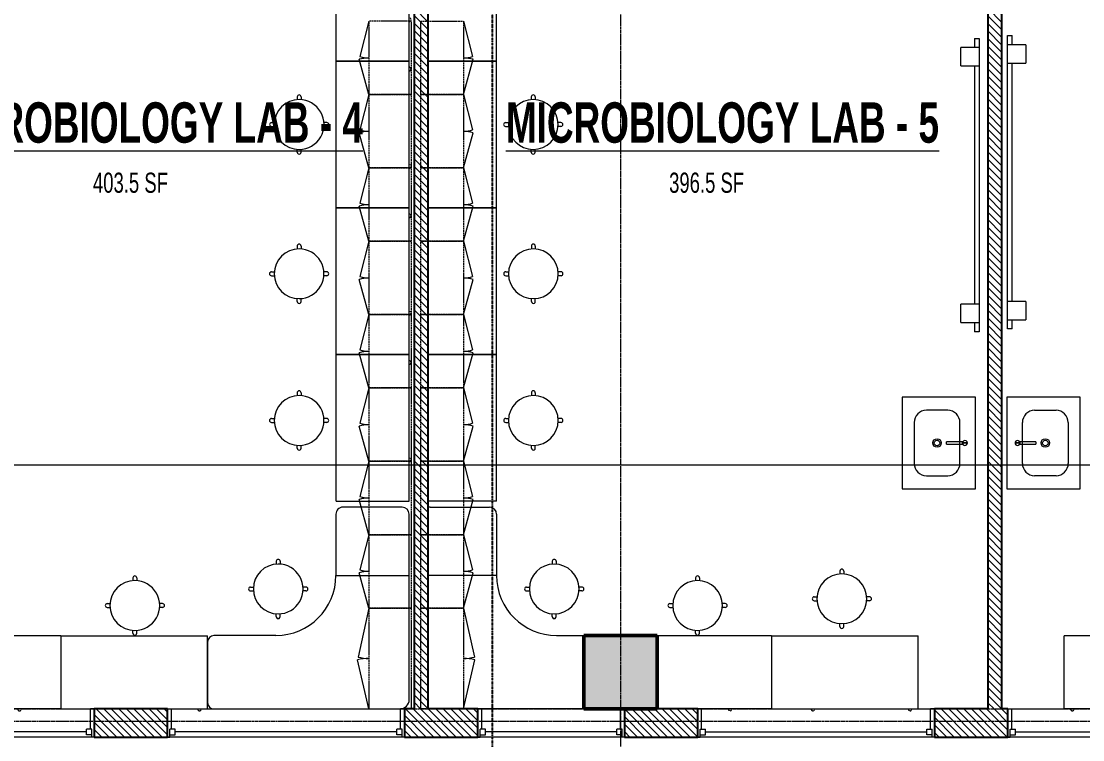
# Model space of a CAD drawing. Header units: millimetres. Extents: x -25222 to 91371, y -63339 to 20835.
# Drawn here: x 64830 to 73517, y -57641 to -51764 of the extents above; entities that cross this region are included whole.
import ezdxf

# ---------------------------------------------------------------- set-up
doc = ezdxf.new("R2010")
doc.units = ezdxf.units.MM
for name, pattern in [('Dash', [6.35, 3.175, -3.175]), ('Dash_2_', [6.35, 3.175, -3.175]), ('Grid Line', [22.225, 12.7, -3.175, 3.175, -3.175]), ('IMPORT-SLDTANVISIBLE0', [12.7, 6.35, -1.27, 1.27, -1.27, 1.27, -1.27]), ('Steelcase Hidden Lines', [3, 2, -1])]:
    doc.linetypes.add(name, pattern=pattern)
for name, color, linetype, lineweight in [('A-ANNO-DIMS', 211, 'Continuous', 9), ('A-ANNO-DIMS-110', 211, 'Continuous', 9), ('A-ANNO-SYMB', 150, 'Continuous', 9), ('A-AREA-IDEN', 2, 'Continuous', 9), ('A-DETL-GENF', 92, 'Continuous', 5), ('A-GLAZ', 151, 'Continuous', 5), ('A-WALL', 113, 'Continuous', 5), ('A-WALL-PATT', 111, 'Continuous', 25), ('E-COMM', 2, 'Continuous', 5), ('E-DATA', 2, 'Continuous', 5), ('I-FURN', 30, 'Continuous', 5), ('P-SANR-FIXT', 6, 'Continuous', 5), ('Q-CASE', 31, 'Continuous', 5), ('Q-CASE-HDLN', 31, 'Dash_2_', 5), ('S-COLS', 52, 'Continuous', 5), ('S-GRID', 1, 'Continuous', 9)]:
    doc.layers.add(name, color=color, linetype=linetype, lineweight=lineweight)
doc.styles.add('Swis721 Cn BT_10', font='swissc.ttf', dxfattribs={"width": 0.9, "height": 220})
doc.styles.add('Swis721 Cn BT_3', font='swissc.ttf', dxfattribs={"width": 0.8, "height": 165})
doc.styles.add('Swis721 Cn BT_B', font='swisscb.ttf', dxfattribs={"width": 0.8, "height": 330})
doc.dimstyles.new('Diagonal_-2_mm_Swiss_1', dxfattribs={"dimscale": 304.8, "dimtxt": 222.071065, "dimasz": 0.360892, "dimexe": 0.360892, "dimexo": 0.0625, "dimgap": 0.072178, "dimtad": 1, "dimdec": 0, "dimzin": 0, "dimdsep": 46, "dimtxsty": 'Swis721 Cn BT_10', "dimblk1": 'OBLIQUE', "dimblk2": 'OBLIQUE', "dimsah": 1, "dimcen": 0.09, "dimdle": 0.360892, "dimazin": 0, "dimtfac": 1, "dimtdec": 4, "dimtix": 1, "dimtmove": 2, "dimatfit": 3, "dimfxl": 0.541339, "dimfxlon": 1, "dimtvp": 1, "dimtolj": 1, "dimtzin": 0, "dimarcsym": 2})
pattern_1 = [(315, (14219.89, -54691.457), (30.869454, 30.869454), [])]

# ---------------------------------------------------------------- blocks, each defined once
blk = doc.blocks.new('Lab_Stool_981 - Lab_Stool_981-395555-4_ FOURTH FLOOR - GA PLAN')
at = {"layer": 'I-FURN', "color": 53, "lineweight": 9}
for p, q in [((-15.9, 226.5), (-15.9, 203)), ((15.9, 226.5), (15.9, 203)), ((-226.5, 15.9), (-203, 15.9)), ((226.5, 15.9), (203, 15.9)), ((-226.5, -15.9), (-203, -15.9)), ((226.5, -15.9), (203, -15.9)), ((-15.9, -226.5), (-15.9, -203)), ((15.9, -226.5), (15.9, -203))]:
    blk.add_line(p, q, dxfattribs=at)
for centre, radius, start, end in [((0, 0), 203.6, 360, 180), ((0, 226.5), 15.9, 0, 180), ((-226.5, 0), 15.9, 90, 270), ((0, 0), 203.6, 180, 360), ((226.5, 0), 15.9, 270, 90), ((0, -226.5), 15.9, 180, 360)]:
    blk.add_arc(centre, radius, start, end, dxfattribs=at)
blk = doc.blocks.new('Steelcase Details - Worksurface - Airtouch - Universal System - Rectangular - 1200_600-V37-4_ FOURTH FLOOR - GA PLAN')
at = {"layer": 'I-FURN', "color": 53, "lineweight": 9}
for p, q in [((25.4, 647.2), (1225.4, 647.2)), ((25.4, 647.2), (25.4, 48.2)), ((1225.4, 48.2), (1225.4, 647.2)), ((25.4, 48.2), (1225.4, 48.2))]:
    blk.add_line(p, q, dxfattribs=at)
at = {"layer": 'I-FURN', "color": 53, "linetype": 'Steelcase Hidden Lines', "lineweight": 9}
for centre, radius, end in [((364.5, 48.2), 15.3, 360), ((1159.5, 48.2), 15.2, 0)]:
    blk.add_arc(centre, radius, 180, end, dxfattribs=at)
blk = doc.blocks.new('Steelcase Details - Worksurface - Series 5 - 90 Degree Equal - 23__ D x 64__ W 2-3334228-4_ FOURTH FLOOR - GA PLAN')
at = {"layer": 'I-FURN', "color": 53, "lineweight": 9}
for p, q in [((2060.7, -417.3), (537.7, -417.3)), ((461.5, -493.5), (461.5, -2010.2)), ((2111.5, -966.5), (2111.5, -468.1)), ((1552.7, -1017.3), (2060.7, -1017.3)), ((1061.5, -1508.5), (461.5, -1508.5)), ((1061.5, -2010.2), (1061.5, -1508.5)), ((518.7, -2067.3), (1004.4, -2067.3))]:
    blk.add_line(p, q, dxfattribs=at)
for centre, radius, start, end in [((537.7, -493.5), 76.2, 90, 180), ((2060.7, -468.1), 50.8, 0, 90), ((1552.7, -1508.5), 491.2, 90, 180), ((2060.7, -966.5), 50.8, 270, 360), ((518.7, -2010.2), 57.2, 180, 270), ((1004.4, -2010.2), 57.2, 270, 0)]:
    blk.add_arc(centre, radius, start, end, dxfattribs=at)
blk = doc.blocks.new('Steelcase Details - Worksurface - Airtouch - Universal System - Rectangular - 1200_600-V44-4_ FOURTH FLOOR - GA PLAN')
at = {"layer": 'I-FURN', "color": 53, "lineweight": 9}
for p, q in [((25.4, 647.2), (1225.4, 647.2)), ((25.4, 647.2), (25.4, 48.2)), ((1225.4, 48.2), (1225.4, 647.2)), ((25.4, 48.2), (298.4, 48.2)), ((898.1, 48.2), (1225.4, 48.2))]:
    blk.add_line(p, q, dxfattribs=at)
at = {"layer": 'I-FURN', "color": 53, "linetype": 'Steelcase Hidden Lines', "lineweight": 9}
blk.add_arc((1159.5, 48.2), 15.2, 180, 0, dxfattribs=at)
blk = doc.blocks.new('Steelcase Details - Worksurface - Airtouch - Universal System - Rectangular - 1200_600-V36-4_ FOURTH FLOOR - GA PLAN')
at = {"layer": 'I-FURN', "color": 53, "lineweight": 9}
for p, q in [((25.4, -647.2), (25.4, -48.2)), ((25.4, -48.2), (1225.4, -48.2)), ((1225.4, -48.2), (1225.4, -647.2)), ((25.4, -647.2), (1225.4, -647.2))]:
    blk.add_line(p, q, dxfattribs=at)
at = {"layer": 'I-FURN', "color": 53, "linetype": 'Steelcase Hidden Lines', "lineweight": 9}
for centre, radius, start in [((364.5, -48.2), 15.3, 0), ((1159.5, -48.2), 15.2, 360)]:
    blk.add_arc(centre, radius, start, 180, dxfattribs=at)
blk = doc.blocks.new('Lab_Stool_981 - Lab_Stool_981-398102-4_ FOURTH FLOOR - GA PLAN')
at = {"layer": 'I-FURN', "color": 53, "lineweight": 9}
for p, q in [((-15.9, 226.5), (-15.9, 203)), ((15.9, 226.5), (15.9, 203)), ((-226.5, 15.9), (-203, 15.9)), ((226.5, 15.9), (203, 15.9)), ((-226.5, -15.9), (-203, -15.9)), ((226.5, -15.9), (203, -15.9)), ((-15.9, -226.5), (-15.9, -203)), ((15.9, -226.5), (15.9, -203))]:
    blk.add_line(p, q, dxfattribs=at)
for centre, radius, start, end in [((0, 0), 203.6, 0, 180), ((0, 226.5), 15.9, 0, 180), ((-226.5, 0), 15.9, 90, 270), ((226.5, 0), 15.9, 270, 90), ((0, 0), 203.6, 180, 0), ((0, -226.5), 15.9, 180, 360)]:
    blk.add_arc(centre, radius, start, end, dxfattribs=at)
blk = doc.blocks.new('Steelcase Details - Worksurface - Airtouch - Universal System - Rectangular - 1200_600-V45-4_ FOURTH FLOOR - GA PLAN')
at = {"layer": 'I-FURN', "color": 53, "lineweight": 9}
for p, q in [((25.4, -647.2), (25.4, -88.3)), ((1225.4, -88.3), (1225.4, -647.2)), ((25.4, -647.2), (1225.4, -647.2))]:
    blk.add_line(p, q, dxfattribs=at)
blk = doc.blocks.new('TAPWARE_boiling-chilled_water_unit1 - HYTP-029-447482-4_ FOURTH FLOOR - GA PLAN')
at = {"layer": 'P-SANR-FIXT', "color": 53, "lineweight": 9}
for p, q in [((-10, -350), (10, -350)), ((0, -480), (0, -520)), ((0, -520), (0, -480))]:
    blk.add_line(p, q, dxfattribs=at)
for start, end in [(90, 270), (270, 90)]:
    blk.add_arc((0, -500), 20, start, end, dxfattribs=at)
for points in [[(-10, -350), (-10, -361.6), (-10, -384.9), (-10, -419.4), (-10, -452.5), (-10, -473), (-10, -482.7)], [(10, -482.7), (10, -473), (10, -452.5), (10, -419.4), (10, -384.9), (10, -361.6), (10, -350)], [(-10, -482.7), (-8.8, -482), (-7.6, -481.4), (-6.2, -481)], [(-4.2, -480.5), (-3.5, -480.3), (-2.8, -480.2), (-2.1, -480.1)], [(2.1, -480.1), (2.8, -480.2), (3.5, -480.3), (4.2, -480.4)], [(6.3, -481), (7.6, -481.4), (8.8, -482), (10, -482.7)]]:
    blk.add_open_spline(points, degree=3, dxfattribs=at)
blk = doc.blocks.new('BETACRYL BB R 5337 - 0-100 Classic White-1237994-4_ FOURTH FLOOR - GA PLAN')
at = {"layer": 'A-DETL-GENF', "color": 53, "lineweight": 9}
for p, q in [((167.5, 187.5), (-167.5, 187.5)), ((-267.5, 87.5), (-267.5, -87.5)), ((267.5, -87.5), (267.5, 87.5)), ((-167.5, -187.5), (167.5, -187.5))]:
    blk.add_line(p, q, dxfattribs=at)
for radius in [35, 23]:
    blk.add_circle((0, 0), radius, dxfattribs=at)
for centre, start, end in [((-167.5, 87.5), 90, 180), ((167.5, 87.5), 0, 90), ((-167.5, -87.5), 180, 270), ((167.5, -87.5), 270, 0)]:
    blk.add_arc(centre, 100, start, end, dxfattribs=at)
blk = doc.blocks.new('Steelcase Details - Worksurface - Series 5 - 90 Degree Equal - 23__ D x 64__ W 2-3334324-4_ FOURTH FLOOR - GA PLAN')
at = {"layer": 'I-FURN', "color": 53, "lineweight": 9}
for p, q in [((518.7, 2067.3), (1004.4, 2067.3)), ((1061.5, 2010.2), (1061.5, 1508.5)), ((1061.5, 1508.5), (501.6, 1508.5)), ((1552.7, 1017.3), (1776.6, 1017.3)), ((1776.6, 417.3), (907.6, 417.3))]:
    blk.add_line(p, q, dxfattribs=at)
for centre, radius, start, end in [((518.7, 2010.2), 57.2, 90, 107.95264), ((1004.4, 2010.2), 57.2, 0, 90), ((1552.7, 1508.5), 491.2, 180, 270), ((537.7, 493.5), 76.2, 241.13855, 270)]:
    blk.add_arc(centre, radius, start, end, dxfattribs=at)
blk = doc.blocks.new('Steelcase Details - Worksurface - Airtouch - Universal System - Rectangular - 1200_600-V47-4_ FOURTH FLOOR - GA PLAN')
at = {"layer": 'I-FURN', "color": 53, "lineweight": 9}
for p, q in [((25.4, -647.2), (25.4, -48.2)), ((25.4, -48.2), (629.3, -48.2)), ((25.4, -647.2), (960.4, -647.2))]:
    blk.add_line(p, q, dxfattribs=at)
at = {"layer": 'I-FURN', "color": 53, "linetype": 'Steelcase Hidden Lines', "lineweight": 9}
blk.add_arc((364.5, -48.2), 15.3, 0, 180, dxfattribs=at)
blk = doc.blocks.new('TAPWARE_boiling-chilled_water_unit1 - HYTP-029-439309-4_ FOURTH FLOOR - GA PLAN')
at = {"layer": 'P-SANR-FIXT', "color": 53, "lineweight": 9}
for p, q in [((0, 520), (0, 480)), ((0, 480), (0, 520)), ((10, 350), (-10, 350))]:
    blk.add_line(p, q, dxfattribs=at)
for start, end in [(90, 270), (270, 90)]:
    blk.add_arc((0, 500), 20, start, end, dxfattribs=at)
for points in [[(-6.3, 481), (-7.6, 481.4), (-8.8, 482), (-10, 482.7)], [(-10, 482.7), (-10, 473), (-10, 452.5), (-10, 419.4), (-10, 384.9), (-10, 361.6), (-10, 350)], [(-2.1, 480.1), (-2.8, 480.2), (-3.5, 480.3), (-4.1, 480.4)], [(4.2, 480.5), (3.5, 480.3), (2.8, 480.2), (2.1, 480.1)], [(10, 482.7), (8.8, 482), (7.6, 481.4), (6.3, 481)], [(10, 350), (10, 361.6), (10, 384.9), (10, 419.4), (10, 452.5), (10, 473), (10, 482.7)]]:
    blk.add_open_spline(points, degree=3, dxfattribs=at)
blk = doc.blocks.new('BETACRYL BB R 5337 - 0-100 Classic White-V22-4_ FOURTH FLOOR - GA PLAN')
at = {"layer": 'A-DETL-GENF', "color": 53, "lineweight": 9}
for p, q in [((-167.5, 187.5), (167.5, 187.5)), ((-267.5, -87.5), (-267.5, 87.5)), ((267.5, 87.5), (267.5, -87.5)), ((167.5, -187.5), (-167.5, -187.5))]:
    blk.add_line(p, q, dxfattribs=at)
for radius in [35, 23]:
    blk.add_circle((0, 0), radius, dxfattribs=at)
for centre, start, end in [((-167.5, 87.5), 90, 180), ((167.5, 87.5), 360, 90), ((-167.5, -87.5), 180, 270), ((167.5, -87.5), 270, 360)]:
    blk.add_arc(centre, 100, start, end, dxfattribs=at)
blk = doc.blocks.new('data_smart_board - 2400x1200-383657-4_ FOURTH FLOOR - GA PLAN')
at = {"layer": 'E-DATA', "color": 10, "lineweight": 9}
for p, q in [((58730.1, -35907.1), (58770.1, -35907.1)), ((58730.1, -35907.1), (58730.1, -35982.1)), ((58770.1, -35907.1), (58770.1, -35982.1)), ((58730.1, -36132.1), (58730.1, -38082.1)), ((58770.1, -36132.1), (58770.1, -38082.1)), ((58730.1, -38232.1), (58730.1, -38307.1)), ((58770.1, -38307.1), (58730.1, -38307.1)), ((58770.1, -38232.1), (58770.1, -38307.1))]:
    blk.add_line(p, q, dxfattribs=at)
blk = doc.blocks.new('comm_ speaker face - 150x150x150-376691-4_ FOURTH FLOOR - GA PLAN')
at = {"layer": 'E-COMM', "color": 53, "lineweight": 9}
for p, q in [((58620.1, -36132.1), (58620.1, -35982.1)), ((58770.1, -35982.1), (58620.1, -35982.1)), ((58770.1, -35982.1), (58770.1, -36132.1)), ((58620.1, -36132.1), (58770.1, -36132.1))]:
    blk.add_line(p, q, dxfattribs=at)
blk = doc.blocks.new('CUPBOARD_wall_mount_double_door_adj_shelves - FIJO-146 _waterproof_-3240689-4_ FOURTH FLOOR - GA PLAN')
at = {"layer": 'Q-CASE', "color": 53, "lineweight": 9}
for p, q in [((-255.3, 350), (33.1, 429.5)), ((344.7, 350), (56.6, 424.1))]:
    blk.add_line(p, q, dxfattribs=at)
for centre, radius, start, end in [((-256.6, 350), 300.4, 360, 15.33997), ((345.7, 336.2), 302.2, 163.09196, 177.38966)]:
    blk.add_arc(centre, radius, start, end, dxfattribs=at)
at = {"layer": 'Q-CASE-HDLN', "color": 53, "linetype": 'Dash', "lineweight": 9}
for p, q in [((344.7, 350), (-255.3, 350)), ((-255.3, 350), (-255.3, 0)), ((344.7, 0), (344.7, 350)), ((-255.3, 0), (344.7, 0))]:
    blk.add_line(p, q, dxfattribs=at)
blk = doc.blocks.new('CUPBOARD_wall_mount_double_door_adj_shelves - FIJO-146 _waterproof_-3335055-4_ FOURTH FLOOR - GA PLAN')
at = {"layer": 'Q-CASE', "color": 53, "lineweight": 9}
for p, q in [((-367.8, 350), (33.1, 443.4)), ((457.2, 350), (56.6, 438.1))]:
    blk.add_line(p, q, dxfattribs=at)
for centre, radius, start, end in [((-369.1, 350), 412.9, 360, 13.07385), ((458.2, 335), 414.7, 165.6022, 177.92039)]:
    blk.add_arc(centre, radius, start, end, dxfattribs=at)
at = {"layer": 'Q-CASE-HDLN', "color": 53, "linetype": 'Dash', "lineweight": 9}
for p, q in [((457.2, 350), (-367.8, 350)), ((-367.8, 350), (-367.8, 0)), ((457.2, 0), (457.2, 350)), ((-367.8, 0), (457.2, 0))]:
    blk.add_line(p, q, dxfattribs=at)
blk = doc.blocks.new('CUPBOARD_wall_mount_double_door_adj_shelves - FIJO-146 _waterproof_-3240690-4_ FOURTH FLOOR - GA PLAN')
at = {"layer": 'Q-CASE', "color": 53, "lineweight": 9}
for p, q in [((-255.3, -350), (33.1, -429.5)), ((344.7, -350), (56.6, -424.1))]:
    blk.add_line(p, q, dxfattribs=at)
for centre, radius, start, end in [((-256.6, -350), 300.4, 344.66003, 0), ((345.7, -336.2), 302.2, 182.61034, 196.90804)]:
    blk.add_arc(centre, radius, start, end, dxfattribs=at)
at = {"layer": 'Q-CASE-HDLN', "color": 53, "linetype": 'Dash', "lineweight": 9}
for p, q in [((-255.3, -350), (-255.3, 0)), ((-255.3, 0), (344.7, 0)), ((344.7, 0), (344.7, -350)), ((344.7, -350), (-255.3, -350))]:
    blk.add_line(p, q, dxfattribs=at)
blk = doc.blocks.new('CUPBOARD_wall_mount_double_door_adj_shelves - FIJO-146 _waterproof_-3335110-4_ FOURTH FLOOR - GA PLAN')
at = {"layer": 'Q-CASE', "color": 53, "lineweight": 9}
for p, q in [((-367.8, -350), (33.1, -443.4)), ((457.2, -350), (56.6, -438.1))]:
    blk.add_line(p, q, dxfattribs=at)
for centre, radius, start, end in [((-369.1, -350), 412.9, 346.92615, 0), ((458.2, -335), 414.7, 182.07961, 194.3978)]:
    blk.add_arc(centre, radius, start, end, dxfattribs=at)
at = {"layer": 'Q-CASE-HDLN', "color": 53, "linetype": 'Dash', "lineweight": 9}
for p, q in [((-367.8, -350), (-367.8, 0)), ((-367.8, 0), (457.2, 0)), ((457.2, 0), (457.2, -350)), ((457.2, -350), (-367.8, -350))]:
    blk.add_line(p, q, dxfattribs=at)
blk = doc.blocks.new('MM-HOSPITAL A_B BLOCK 2022_05_19_Interiors_rvt-1-4_ FOURTH FLOOR - GA PLAN')
at = {"layer": 'I-FURN', "color": 53, "lineweight": 9}
for p, q in [((72640, -54838.7), (72040, -54838.7)), ((72040, -54838.7), (72040, -55588.7)), ((72640, -55588.7), (72640, -54838.7)), ((72895.1, -54838.7), (72895.1, -55588.7)), ((73495.1, -54838.7), (72895.1, -54838.7)), ((73495.1, -55588.7), (73495.1, -54838.7)), ((72040, -55588.7), (72640, -55588.7)), ((72895.1, -55588.7), (73495.1, -55588.7))]:
    blk.add_line(p, q, dxfattribs=at)
at = {"color": 53, "lineweight": 9}
for name, p, rotation in [('Steelcase Details - Worksurface - Airtouch - Universal System - Rectangular - 1200_600-V37-4_ FOURTH FLOOR - GA PLAN', (68053.3, -52114.8), 89.99999999999962), ('Steelcase Details - Worksurface - Airtouch - Universal System - Rectangular - 1200_600-V45-4_ FOURTH FLOOR - GA PLAN', (68071.8, -52114.8), 90.00000000000017), ('CUPBOARD_wall_mount_double_door_adj_shelves - FIJO-146 _waterproof_-3240689-4_ FOURTH FLOOR - GA PLAN', (68025.1, -52108.4), 90.00000000000067), ('CUPBOARD_wall_mount_double_door_adj_shelves - FIJO-146 _waterproof_-3240690-4_ FOURTH FLOOR - GA PLAN', (68100, -52108.4), 89.99999999999912), ('data_smart_board - 2400x1200-383657-4_ FOURTH FLOOR - GA PLAN', (131670.2, -90187.8), 180), ('comm_ speaker face - 150x150x150-376691-4_ FOURTH FLOOR - GA PLAN', (131670.2, -88087.8), 180), ('Steelcase Details - Worksurface - Airtouch - Universal System - Rectangular - 1200_600-V37-4_ FOURTH FLOOR - GA PLAN', (68053.3, -53314.8), 89.99999999999962), ('Steelcase Details - Worksurface - Airtouch - Universal System - Rectangular - 1200_600-V45-4_ FOURTH FLOOR - GA PLAN', (68071.8, -53314.8), 90.00000000000017), ('Lab_Stool_981 - Lab_Stool_981-395555-4_ FOURTH FLOOR - GA PLAN', (67104.9, -52608.7), 269.9999999999996), ('CUPBOARD_wall_mount_double_door_adj_shelves - FIJO-146 _waterproof_-3240689-4_ FOURTH FLOOR - GA PLAN', (68025.1, -52708.4), 90.00000000000067), ('CUPBOARD_wall_mount_double_door_adj_shelves - FIJO-146 _waterproof_-3240690-4_ FOURTH FLOOR - GA PLAN', (68100, -52708.4), 89.99999999999912), ('Lab_Stool_981 - Lab_Stool_981-398102-4_ FOURTH FLOOR - GA PLAN', (69020.3, -52608.7), 270.0000000000002), ('CUPBOARD_wall_mount_double_door_adj_shelves - FIJO-146 _waterproof_-3240689-4_ FOURTH FLOOR - GA PLAN', (68025.1, -53308.4), 90.00000000000067), ('CUPBOARD_wall_mount_double_door_adj_shelves - FIJO-146 _waterproof_-3240690-4_ FOURTH FLOOR - GA PLAN', (68100, -53308.4), 89.99999999999912), ('Steelcase Details - Worksurface - Airtouch - Universal System - Rectangular - 1200_600-V37-4_ FOURTH FLOOR - GA PLAN', (68053.3, -54514.8), 89.99999999999962), ('Steelcase Details - Worksurface - Airtouch - Universal System - Rectangular - 1200_600-V45-4_ FOURTH FLOOR - GA PLAN', (68071.8, -54514.8), 90.00000000000017), ('Lab_Stool_981 - Lab_Stool_981-395555-4_ FOURTH FLOOR - GA PLAN', (67104.1, -53829.3), 269.9999999999996), ('CUPBOARD_wall_mount_double_door_adj_shelves - FIJO-146 _waterproof_-3240689-4_ FOURTH FLOOR - GA PLAN', (68025.1, -53908.4), 90.00000000000067), ('CUPBOARD_wall_mount_double_door_adj_shelves - FIJO-146 _waterproof_-3240690-4_ FOURTH FLOOR - GA PLAN', (68100, -53908.4), 89.99999999999912), ('Lab_Stool_981 - Lab_Stool_981-398102-4_ FOURTH FLOOR - GA PLAN', (69021.1, -53829.3), 270.0000000000002), ('comm_ speaker face - 150x150x150-376691-4_ FOURTH FLOOR - GA PLAN', (131670.2, -90187.8), 180), ('CUPBOARD_wall_mount_double_door_adj_shelves - FIJO-146 _waterproof_-3240689-4_ FOURTH FLOOR - GA PLAN', (68025.1, -54508.4), 90.00000000000067), ('CUPBOARD_wall_mount_double_door_adj_shelves - FIJO-146 _waterproof_-3240690-4_ FOURTH FLOOR - GA PLAN', (68100, -54508.4), 89.99999999999912), ('Steelcase Details - Worksurface - Airtouch - Universal System - Rectangular - 1200_600-V37-4_ FOURTH FLOOR - GA PLAN', (68053.3, -55714.8), 89.99999999999962), ('Steelcase Details - Worksurface - Airtouch - Universal System - Rectangular - 1200_600-V45-4_ FOURTH FLOOR - GA PLAN', (68071.8, -55714.8), 90.00000000000017), ('Lab_Stool_981 - Lab_Stool_981-395555-4_ FOURTH FLOOR - GA PLAN', (67104.2, -55029.3), 269.9999999999996), ('CUPBOARD_wall_mount_double_door_adj_shelves - FIJO-146 _waterproof_-3240689-4_ FOURTH FLOOR - GA PLAN', (68025.1, -55108.4), 90.00000000000067), ('CUPBOARD_wall_mount_double_door_adj_shelves - FIJO-146 _waterproof_-3240690-4_ FOURTH FLOOR - GA PLAN', (68100, -55108.4), 89.99999999999912), ('Lab_Stool_981 - Lab_Stool_981-398102-4_ FOURTH FLOOR - GA PLAN', (69021, -55029.3), 270.0000000000002), ('BETACRYL BB R 5337 - 0-100 Classic White-1237994-4_ FOURTH FLOOR - GA PLAN', (72324.5, -55213.7), 270.0000000000002), ('BETACRYL BB R 5337 - 0-100 Classic White-V22-4_ FOURTH FLOOR - GA PLAN', (73210.7, -55213.7), 269.9999999999996), ('TAPWARE_boiling-chilled_water_unit1 - HYTP-029-447482-4_ FOURTH FLOOR - GA PLAN', (72052.5, -55213.7), 89.99999999999946), ('TAPWARE_boiling-chilled_water_unit1 - HYTP-029-439309-4_ FOURTH FLOOR - GA PLAN', (73482.6, -55213.7), 90.00000000000034), ('CUPBOARD_wall_mount_double_door_adj_shelves - FIJO-146 _waterproof_-3240689-4_ FOURTH FLOOR - GA PLAN', (68025.1, -55708.4), 90.00000000000067), ('CUPBOARD_wall_mount_double_door_adj_shelves - FIJO-146 _waterproof_-3240690-4_ FOURTH FLOOR - GA PLAN', (68100, -55708.4), 89.99999999999912), ('Steelcase Details - Worksurface - Series 5 - 90 Degree Equal - 23__ D x 64__ W 2-3334228-4_ FOURTH FLOOR - GA PLAN', (68466.6, -57806.1), 180), ('CUPBOARD_wall_mount_double_door_adj_shelves - FIJO-146 _waterproof_-3240689-4_ FOURTH FLOOR - GA PLAN', (68025.1, -56308.4), 90.00000000000067), ('CUPBOARD_wall_mount_double_door_adj_shelves - FIJO-146 _waterproof_-3240690-4_ FOURTH FLOOR - GA PLAN', (68100, -56308.4), 89.99999999999912), ('Lab_Stool_981 - Lab_Stool_981-395555-4_ FOURTH FLOOR - GA PLAN', (66933.3, -56407.8), 269.9999999999996), ('Lab_Stool_981 - Lab_Stool_981-398102-4_ FOURTH FLOOR - GA PLAN', (69191.8, -56407.8), 270.0000000000002), ('Lab_Stool_981 - Lab_Stool_981-398102-4_ FOURTH FLOOR - GA PLAN', (71545.7, -56487.9), 270.0000000000002), ('Lab_Stool_981 - Lab_Stool_981-395555-4_ FOURTH FLOOR - GA PLAN', (65760.1, -56543.2), 269.9999999999996), ('Lab_Stool_981 - Lab_Stool_981-398102-4_ FOURTH FLOOR - GA PLAN', (70365.1, -56543.2), 270.0000000000002), ('CUPBOARD_wall_mount_double_door_adj_shelves - FIJO-146 _waterproof_-3335055-4_ FOURTH FLOOR - GA PLAN', (68025.1, -57020.9), 90.00000000000067), ('CUPBOARD_wall_mount_double_door_adj_shelves - FIJO-146 _waterproof_-3335110-4_ FOURTH FLOOR - GA PLAN', (68100, -57020.9), 89.99999999999912), ('Steelcase Details - Worksurface - Airtouch - Universal System - Rectangular - 1200_600-V36-4_ FOURTH FLOOR - GA PLAN', (65180.5, -57437), 180), ('Steelcase Details - Worksurface - Airtouch - Universal System - Rectangular - 1200_600-V47-4_ FOURTH FLOOR - GA PLAN', (70995.5, -57437), 180), ('Steelcase Details - Worksurface - Airtouch - Universal System - Rectangular - 1200_600-V36-4_ FOURTH FLOOR - GA PLAN', (74590.5, -57437), 180)]:
    blk.add_blockref(name, p, dxfattribs=dict(at, rotation=rotation))
for name, p in [('data_smart_board - 2400x1200-383657-4_ FOURTH FLOOR - GA PLAN', (13900, -15997.1)), ('comm_ speaker face - 150x150x150-376691-4_ FOURTH FLOOR - GA PLAN', (13900, -15997.1)), ('comm_ speaker face - 150x150x150-376691-4_ FOURTH FLOOR - GA PLAN', (13900, -18097.1)), ('Steelcase Details - Worksurface - Series 5 - 90 Degree Equal - 23__ D x 64__ W 2-3334324-4_ FOURTH FLOOR - GA PLAN', (67658.6, -57806.1)), ('Steelcase Details - Worksurface - Airtouch - Universal System - Rectangular - 1200_600-V44-4_ FOURTH FLOOR - GA PLAN', (65129.7, -57437)), ('Steelcase Details - Worksurface - Airtouch - Universal System - Rectangular - 1200_600-V37-4_ FOURTH FLOOR - GA PLAN', (70944.7, -57437))]:
    blk.add_blockref(name, p, dxfattribs=at)
blk = doc.blocks.new('M_Fixed - 1938_2578-11206180-4_ FOURTH FLOOR - GA PLAN')
at = {"layer": 'A-GLAZ', "lineweight": 9}
for p, q in [((-969, 128), (-950, 128)), ((-950, 128), (-950, 65)), ((-950, 109), (-906, 109)), ((-906, 109), (-906, 65)), ((-906, 87), (906, 87)), ((906, 109), (906, 65)), ((950, 109), (906, 109)), ((950, 128), (950, 65)), ((967.9, 128), (950, 128)), ((-950, 65), (-906, 65)), ((-937, 65), (-937, -102)), ((906, 65), (950, 65)), ((937, 65), (937, -102)), ((-969, -102), (-937, -102)), ((969, -102), (937, -102))]:
    blk.add_line(p, q, dxfattribs=at)
blk = doc.blocks.new('M_Fixed - 1958_2578-12091820-4_ FOURTH FLOOR - GA PLAN')
at = {"layer": 'A-GLAZ', "lineweight": 9}
for p, q in [((-969, 102), (-937, 102)), ((-937, -65), (-937, 102)), ((937, -65), (937, 102)), ((969, 102), (937, 102)), ((-950, -128), (-950, -65)), ((-950, -65), (-906, -65)), ((-906, -109), (-906, -65)), ((906, -65), (950, -65)), ((906, -109), (906, -65)), ((950, -128), (950, -65)), ((-969, -128), (-950, -128)), ((-950, -109), (-906, -109)), ((-906, -87), (906, -87)), ((950, -109), (906, -109)), ((967.9, -128), (950, -128))]:
    blk.add_line(p, q, dxfattribs=at)
blk = doc.blocks.new('M_Fixed - 1200_2578-11231455-4_ FOURTH FLOOR - GA PLAN')
at = {"layer": 'A-GLAZ', "lineweight": 9}
for p, q in [((-600, 128), (-581, 128)), ((-581, 128), (-581, 65)), ((-581, 109), (-537, 109)), ((-537, 109), (-537, 65)), ((-537, 87), (537, 87)), ((537, 109), (537, 65)), ((581, 109), (537, 109)), ((581, 128), (581, 65)), ((598.9, 128), (581, 128)), ((-581, 65), (-537, 65)), ((-568, 65), (-568, -102)), ((537, 65), (581, 65)), ((568, 65), (568, -102)), ((-600, -102), (-568, -102)), ((600, -102), (568, -102))]:
    blk.add_line(p, q, dxfattribs=at)
blk = doc.blocks.new('DIMBLOCK51-4_ FOURTH FLOOR - GA PLAN')
at = {"layer": 'A-ANNO-DIMS-110', "transparency": 16777216}
for p, q in [((77435.1, -55230.1), (77435.1, -55505.1)), ((77435.1, -55395.1), (77435.1, -55230.1)), ((49300.1, -55560.1), (49300.1, -55285.1)), ((77545.1, -55395.1), (49190.1, -55395.1)), ((49300.1, -55395.1), (49300.1, -55560.1))]:
    blk.add_line(p, q, dxfattribs=at)
at = {"layer": 'A-ANNO-DIMS-110', "lineweight": 18, "transparency": 16777216}
for p, q in [((49300.1, -55395.1), (49245.1, -55450.1)), ((49300.1, -55395.1), (49355.1, -55340.1)), ((77435.1, -55395.1), (77380.1, -55450.1)), ((77435.1, -55395.1), (77490.1, -55340.1))]:
    blk.add_line(p, q, dxfattribs=at)
at = {"layer": 'A-ANNO-DIMS-110', "color": 0, "transparency": 16777216, "insert": (61253.5, -55082.6), "char_height": 220, "width": 782.536, "attachment_point": 1, "line_spacing_factor": 0.961347, "style": 'Swis721 Cn BT_10'}
blk.add_mtext('28135', dxfattribs=at)
blk = doc.blocks.new('_Oblique')
at = {"color": 0, "linetype": 'ByBlock', "lineweight": -2}
blk.add_line((-0.5, -0.5), (0.5, 0.5), dxfattribs=at)

msp = doc.modelspace()

# ---------------------------------------------------------------- hatches: boundary and pattern name
at = {"layer": 'A-WALL-PATT', "lineweight": 5}
h = msp.add_hatch(dxfattribs=at)
h.set_pattern_fill('FP_1', color=9, style=0, pattern_type=2)
h.set_pattern_definition(pattern_1)
h.paths.add_polyline_path([(68160.1, -57388.7), (68160.1, -49203.7), (68045.1, -49203.7), (68045.1, -57388.7)], flags=0)
h = msp.add_hatch(dxfattribs=at)
h.set_pattern_fill('FP_1', color=9, style=0, pattern_type=2)
h.set_pattern_definition(pattern_1)
h.paths.add_polyline_path([(72855.1, -57388.7), (72855.1, -49203.7), (72740.1, -49203.7), (72740.1, -57388.7)], flags=0)
h = msp.add_hatch(dxfattribs=at)
h.set_pattern_fill('FP_1', color=9, style=0, pattern_type=2)
h.set_pattern_definition(pattern_1)
h.paths.add_polyline_path([(62563.4, -57618.7), (63490.1, -57618.7), (63490.1, -57388.7), (62381.1, -57388.7), (62381.1, -57618.7), (62507.7, -57618.7)], flags=0)
h.paths.add_polyline_path([(72640, -57618.7), (72903.8, -57618.7), (72903.8, -57388.7), (72304.1, -57388.7), (72304.1, -57618.7)], flags=0)
h.paths.add_polyline_path([(68196.3, -57618.7), (68566.2, -57618.7), (68566.2, -57388.7), (67965.8, -57388.7), (67965.8, -57618.7), (68160.1, -57618.7)], flags=0)
h.paths.add_polyline_path([(66027.8, -57618.7), (66027.8, -57388.7), (65428.1, -57388.7), (65428.1, -57618.7)], flags=0)
h.paths.add_polyline_path([(69766.2, -57618.7), (70366.1, -57618.7), (70366.1, -57388.7), (69766.2, -57388.7), (69766.2, -57444.2)], flags=0)
h.paths.add_polyline_path([(77108.9, -57618.7), (77641.4, -57618.7), (77641.3, -57388.8), (76641.8, -57388.7), (76641.8, -57618.7), (76671.2, -57618.7)], flags=0)
h.paths.add_polyline_path([(80179.1, -57618.7), (80179.1, -57388.7), (79579.4, -57388.7), (79579.4, -57618.7), (80005.1, -57618.7)], flags=0)
h.paths.add_polyline_path([(85435.1, -57618.7), (85965.1, -57618.7), (85965.1, -57388.7), (84655.1, -57388.7), (84655.1, -57618.7), (84998.5, -57618.7)], flags=0)
h.paths.add_polyline_path([(74841.8, -57618.7), (75441.8, -57618.7), (75441.8, -57388.7), (74841.8, -57388.7)], flags=0)
h.paths.add_polyline_path([(82717.1, -57618.7), (82717.1, -57388.7), (82117.1, -57388.7), (82117.1, -57618.7)], flags=0)
at = {"layer": 'S-COLS'}
msp.add_hatch(color=8, dxfattribs=at).paths.add_polyline_path([(69719.3, -57388.7), (70035.1, -57388.7), (70035.1, -56788.7), (69435.1, -56788.7), (69435.1, -57388.7)], flags=0)

# ---------------------------------------------------------------- linework, layer by layer
at = {"layer": 'A-ANNO-SYMB', "linetype": 'IMPORT-SLDTANVISIBLE0', "lineweight": 25}
msp.add_line((68686, -57787.4), (68686, -48783.4), dxfattribs=at)
at = {"layer": 'A-WALL', "lineweight": 25}
for p, q in [((68045.1, -49203.7), (68045.1, -57388.7)), ((68160.1, -57388.7), (68160.1, -49203.7)), ((72740.1, -49203.7), (72740.1, -57388.7)), ((72855.1, -57388.7), (72855.1, -49203.7)), ((66027.8, -57388.7), (65428.1, -57388.7)), ((65428.1, -57388.7), (65428.1, -57618.7)), ((66027.8, -57618.7), (66027.8, -57388.7)), ((68045.1, -57388.7), (67965.8, -57388.7)), ((67965.8, -57388.7), (67965.8, -57618.7)), ((68566.2, -57388.7), (68160.1, -57388.7)), ((68566.2, -57618.7), (68566.2, -57388.7)), ((70366.1, -57388.7), (69766.2, -57388.7)), ((69766.2, -57388.7), (69766.2, -57618.7)), ((70366.1, -57618.7), (70366.1, -57388.7)), ((72740.1, -57388.7), (72304.1, -57388.7)), ((72304.1, -57388.7), (72304.1, -57618.7)), ((72903.8, -57388.7), (72855.1, -57388.7)), ((72903.8, -57618.7), (72903.8, -57388.7)), ((65428.1, -57618.7), (66027.8, -57618.7)), ((67965.8, -57618.7), (68566.2, -57618.7)), ((69766.2, -57618.7), (70366.1, -57618.7)), ((72304.1, -57618.7), (72903.8, -57618.7))]:
    msp.add_line(p, q, dxfattribs=at)
at = {"layer": 'A-WALL'}
for p, q in [((66355.1, -57388.7), (66405.9, -57388.7)), ((67928.9, -57388.7), (67965.8, -57388.7)), ((72170.1, -57388.7), (72304.1, -57388.7)), ((72903.8, -57388.7), (73365.1, -57388.7)), ((65428.1, -57618.7), (63490.1, -57618.7)), ((67965.8, -57618.7), (66027.8, -57618.7)), ((69766.2, -57618.7), (68566.2, -57618.7)), ((72304.1, -57618.7), (70366.1, -57618.7)), ((74841.8, -57618.7), (72903.8, -57618.7))]:
    msp.add_line(p, q, dxfattribs=at)
at = {"layer": 'S-COLS', "color": 250, "lineweight": 50}
for p, q in [((70035.1, -56788.7), (69435.1, -56788.7)), ((69435.1, -56788.7), (69435.1, -57388.7)), ((70035.1, -57388.7), (70035.1, -56788.7)), ((69435.1, -57388.7), (70035.1, -57388.7))]:
    msp.add_line(p, q, dxfattribs=at)
at = {"layer": 'S-GRID', "linetype": 'Grid Line'}
for p, q in [((69735.1, 20089.7), (69735.1, -62440.6)), ((-24562.2, -57388.7), (90711.2, -57388.7)), ((-24562.2, -57488.7), (90711.2, -57488.7))]:
    msp.add_line(p, q, dxfattribs=at)

# ---------------------------------------------------------------- block references
at = {"lineweight": 5}
msp.add_blockref('MM-HOSPITAL A_B BLOCK 2022_05_19_Interiors_rvt-1-4_ FOURTH FLOOR - GA PLAN', (0, 0), dxfattribs=at)
at = {"layer": 'A-GLAZ', "rotation": 180}
for name, p in [('M_Fixed - 1938_2578-11206180-4_ FOURTH FLOOR - GA PLAN', (64459.1, -57490.7)), ('M_Fixed - 1938_2578-11206180-4_ FOURTH FLOOR - GA PLAN', (66996.8, -57490.7)), ('M_Fixed - 1200_2578-11231455-4_ FOURTH FLOOR - GA PLAN', (69166.2, -57490.7))]:
    msp.add_blockref(name, p, dxfattribs=at)
at = {"layer": 'A-GLAZ'}
for p in [(71335.1, -57490.7), (73872.8, -57490.7)]:
    msp.add_blockref('M_Fixed - 1958_2578-12091820-4_ FOURTH FLOOR - GA PLAN', p, dxfattribs=at)

# ---------------------------------------------------------------- texts
at = {"layer": 'A-AREA-IDEN', "attachment_point": 1}
for s, insert, char_height, width, style in [('\\LMICROBIOLOGY LAB - 4', (64081.2, -52427.3), 330, 4084.758, 'Swis721 Cn BT_B'), ('\\LMICROBIOLOGY LAB - 5', (68796.1, -52427.3), 330, 4084.758, 'Swis721 Cn BT_B'), ('403.5 SF', (65417.1, -53002.1), 165, 698.43, 'Swis721 Cn BT_3'), ('396.5 SF', (70132, -53002.1), 165, 698.43, 'Swis721 Cn BT_3')]:
    msp.add_mtext(s, dxfattribs=dict(at, insert=insert, char_height=char_height, width=width, style=style))

# ---------------------------------------------------------------- dimensions: what is measured, and where the dimension line sits
at = {"layer": 'A-ANNO-DIMS'}
dim = msp.add_linear_dim(base=(49300.1, -55395.1), p1=(77435.1, -55230.1), p2=(49300.1, -55560.1), dimstyle='Diagonal_-2_mm_Swiss_1', override={"dimpost": '<>', "dimfxl": 28136.935789}, dxfattribs=at)
dim.commit()
dim.dimension.update_dxf_attribs({"geometry": 'DIMBLOCK51-4_ FOURTH FLOOR - GA PLAN', "text_midpoint": (61644.7, -55229.2), "dimtype": 160, "text_rotation": 360})

doc.saveas('drawing.dxf')
